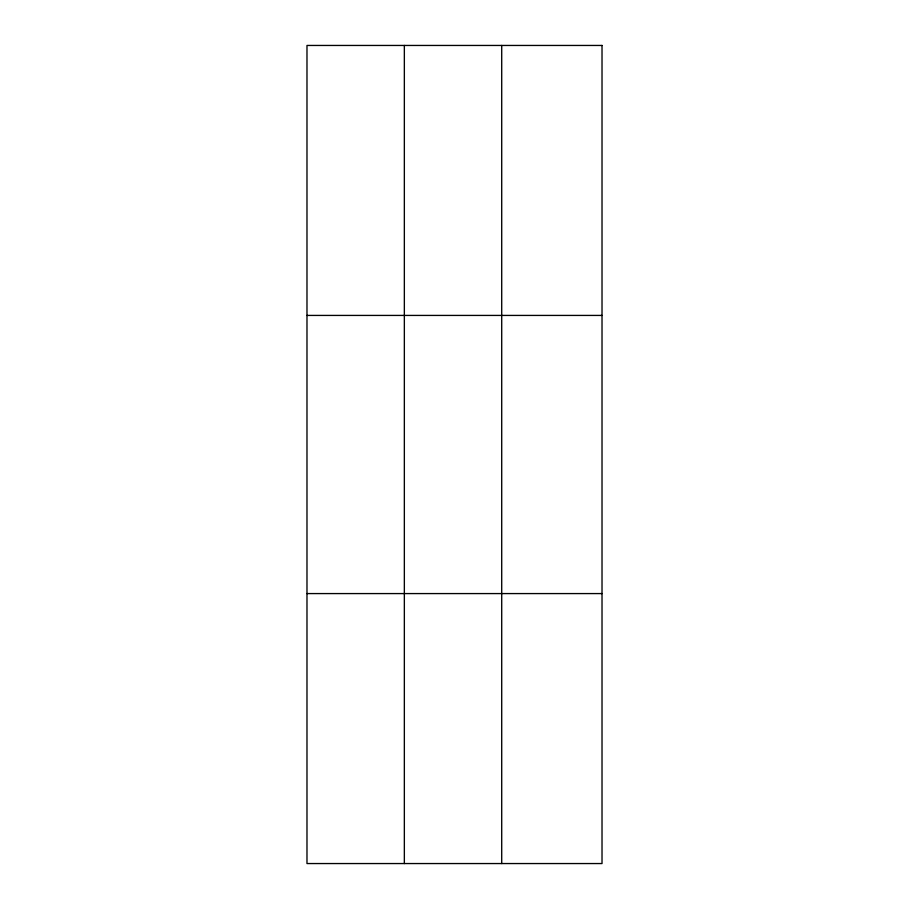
<?xml version="1.0" encoding="UTF-8"?>
<svg xmlns="http://www.w3.org/2000/svg" width="909" height="909" viewBox="0 0 909 909"><rect width="100%" height="100%" fill="white"/><g stroke="black" fill="none" stroke-linecap="round" stroke-linejoin="round"><path stroke-width="1.36" d="M404.346 45.45L404.346 863.55M501.711 45.45L501.711 863.55M306.981 315.423L602.019 315.423M306.981 593.577L602.019 593.577M602.019 45.45L602.019 863.55L306.981 863.55L306.981 45.45L602.019 45.45"/></g></svg>
